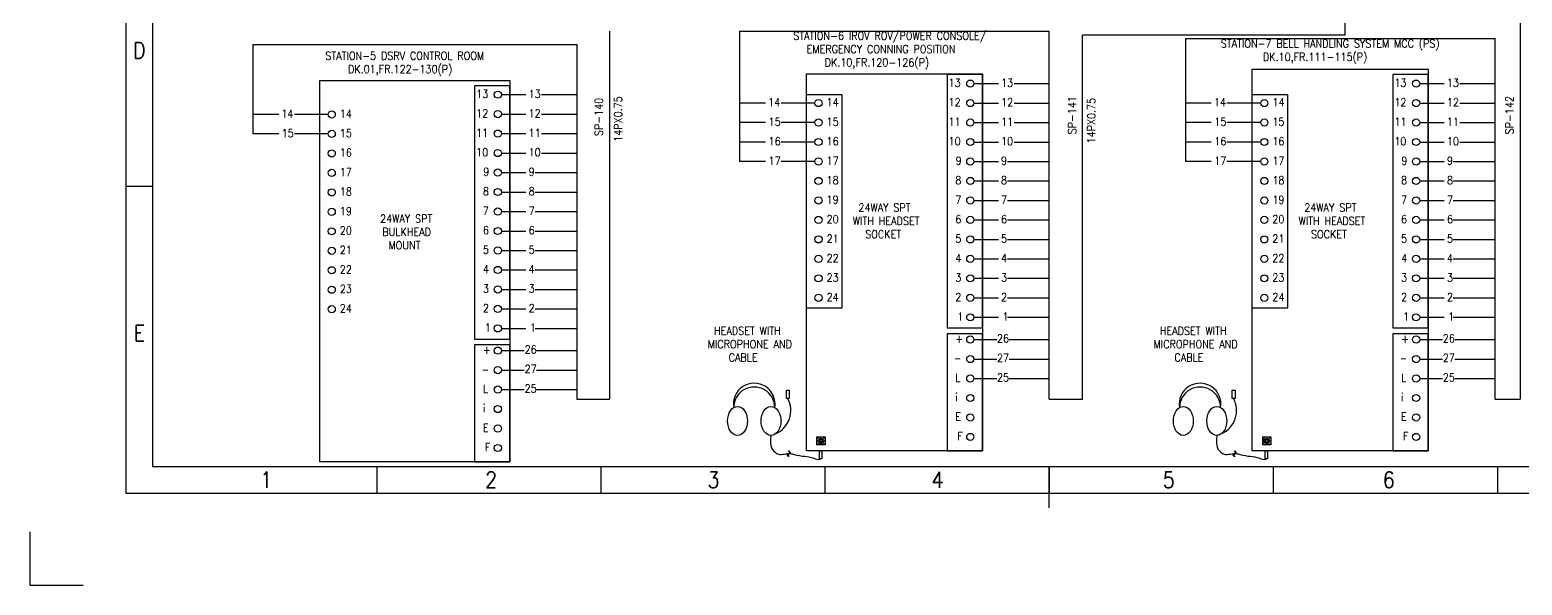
# Model space of a CAD drawing. Header units: inches. Extents: x 36 to 5114, y 9 to 306.
# Drawn here: x 4228.4 to 4508.1, y 9.1 to 113.2 of the extents above; entities that cross this region are included whole.
import ezdxf
from ezdxf.enums import TextEntityAlignment as Align

# ---------------------------------------------------------------- set-up
doc = ezdxf.new("R2010")
doc.units = ezdxf.units.IN
doc.header["$MEASUREMENT"] = 0
doc.layers.get('DEFPOINTS').update_dxf_attribs({"color": 251})
doc.layers.add('Border', color=6, linetype='Continuous')
doc.layers.add('TITLE', color=7, linetype='Continuous')
doc.layers.add('CON-050', color=3, linetype='Continuous', lineweight=50)
doc.styles.add('ROMANS', font='simplex.shx', dxfattribs={"width": 0.88})

# ---------------------------------------------------------------- blocks, each defined once
blk = doc.blocks.new('A3_BORDER')
at = {"linetype": 'Continuous'}
for p, q in [((5, 59.65), (0, 59.65)), ((173, 7.15), (173, 2.15)), ((215, 7.15), (215, 2.15)), ((257, 7.15), (257, 2.15))]:
    blk.add_line(p, q, dxfattribs=at)
at = {"layer": 'Border', "color": 7}
blk.add_lwpolyline([(0, 2.15), (384, 2.15), (384, 264.65), (0, 264.65)], close=True, dxfattribs=at)
at = {"layer": 'Border', "color": 6}
blk.add_lwpolyline([(5, 7.15), (379, 7.15), (379, 259.65), (5, 259.65)], close=True, dxfattribs=at)
at = {"layer": 'DEFPOINTS', "color": 5}
blk.add_lwpolyline([(-18, -5.1), (-18, -15.1), (-8, -15.1)], dxfattribs=at)
at = {"layer": 'TITLE', "color": 7}
for p, q in [((47, 7.15), (47, 2.25)), ((89, 7.15), (89, 2.25)), ((131, 7.15), (131, 2.25))]:
    blk.add_line(p, q, dxfattribs=at)
at = {"layer": 'TITLE', "color": 7, "style": 'ROMANS', "width": 0.88}
for s, p in [('D', (2.52, 85.14)), ('E', (2.52, 32.11))]:
    blk.add_text(s, height=3, dxfattribs=at).set_placement(p, align=Align.MIDDLE_CENTER)
for s, p in [('1', (25.15, 3.15)), ('2', (67.3, 3.15)), ('3', (108.96, 3.15)), ('4', (150.96, 3.15)), ('5', (194.28, 3.15)), ('6', (235.51, 3.15))]:
    blk.add_text(s, height=3, dxfattribs=at).set_placement(p)
blk = doc.blocks.new('*U48')
blk.add_circle((0, 0), 0.0728)
blk = doc.blocks.new('*U47')
at = {"color": 0, "linetype": 'ByBlock', "lineweight": -2}
for p, rotation in [((784.95, 158.66), 59.99999999999999), ((784.95, 158.39), 120), ((785.18, 158.25), 180), ((785.42, 158.66), 300.0000000000001), ((785.42, 158.39), 240)]:
    blk.add_blockref('*U48', p, dxfattribs=dict(at, rotation=rotation))
blk.add_blockref('*U48', (785.18, 158.8), dxfattribs=at)
blk = doc.blocks.new('*U52')
blk.add_circle((0, 0), 0.0728)
blk = doc.blocks.new('*U51')
at = {"color": 0, "linetype": 'ByBlock', "lineweight": -2}
for p, rotation in [((784.95, 158.66), 59.99999999999999), ((784.95, 158.39), 120), ((785.18, 158.25), 180), ((785.42, 158.66), 300.0000000000001), ((785.42, 158.39), 240)]:
    blk.add_blockref('*U52', p, dxfattribs=dict(at, rotation=rotation))
blk.add_blockref('*U52', (785.18, 158.8), dxfattribs=at)

msp = doc.modelspace()

# ---------------------------------------------------------------- linework, layer by layer
for p, q in [((4474.8, 190.64), (4474.8, 112.19)), ((4507.69, 190.64), (4507.69, 43.96)), ((4337.04, 112.91), (4337.04, 43.96)), ((4361.41, 112.93), (4361.41, 88.5)), ((4361.41, 112.93), (4419.43, 112.93)), ((4419.43, 43.96), (4419.43, 112.93)), ((4425.65, 43.96), (4425.65, 112.19)), ((4474.8, 112.19), (4425.65, 112.19)), ((4270.2, 110.44), (4270.2, 93.67)), ((4270.2, 110.44), (4330.9, 110.44)), ((4330.9, 110.44), (4330.9, 43.96)), ((4444.95, 111.54), (4444.95, 88.5)), ((4444.95, 111.54), (4502.97, 111.54)), ((4502.97, 43.96), (4502.97, 111.54)), ((4330.9, 43.96), (4337.04, 43.96)), ((4419.43, 43.96), (4425.65, 43.96)), ((4502.97, 43.96), (4507.69, 43.96)), ((4419.43, 23.59), (4419.43, 31.34))]:
    msp.add_line(p, q)
for points in [[(4282.72, 103.66), (4318.37, 103.66), (4318.37, 32.19), (4282.72, 32.19)], [(4373.94, 104.94), (4406.9, 104.94), (4406.9, 34.27), (4373.94, 34.27)], [(4406.9, 104.8), (4400.29, 104.8), (4400.29, 57.29), (4406.9, 57.29)], [(4457.48, 105.8), (4490.44, 105.8), (4490.44, 34.27), (4457.48, 34.27)], [(4490.44, 104.8), (4483.83, 104.8), (4483.83, 57.29), (4490.44, 57.29)], [(4318.37, 102.69), (4311.76, 102.69), (4311.76, 55.22), (4318.37, 55.22)], [(4373.94, 101.05), (4380.56, 101.05), (4380.56, 60.98), (4373.94, 60.98)], [(4457.48, 101.05), (4464.1, 101.05), (4464.1, 60.98), (4457.48, 60.98)], [(4406.9, 56.21), (4400.29, 56.21), (4400.29, 34.27), (4406.9, 34.27)], [(4490.44, 56.21), (4483.83, 56.21), (4483.83, 34.27), (4490.44, 34.27)], [(4318.37, 54.14), (4311.76, 54.14), (4311.76, 32.19), (4318.37, 32.19)], [(4370.17, 45.63), (4370.72, 45.63), (4370.72, 44.06), (4370.17, 44.06)], [(4453.71, 45.63), (4454.26, 45.63), (4454.26, 44.06), (4453.71, 44.06)], [(4375.91, 36.89), (4377.42, 36.89), (4377.42, 35.36), (4375.91, 35.36)], [(4459.45, 36.89), (4460.96, 36.89), (4460.96, 35.36), (4459.45, 35.36)], [(4376.37, 34.27), (4376.81, 34.27), (4376.81, 32.79), (4376.37, 32.79)], [(4459.91, 34.27), (4460.35, 34.27), (4460.35, 32.79), (4459.91, 32.79)]]:
    msp.add_lwpolyline(points, close=True)
for centre, radius in [((4404.64, 103.1), 0.671), ((4488.18, 103.1), 0.671), ((4316.11, 101.03), 0.671), ((4284.98, 97.32), 0.671), ((4316.11, 97.38), 0.671), ((4376.2, 99.45), 0.671), ((4404.64, 99.45), 0.671), ((4459.74, 99.45), 0.671), ((4488.18, 99.45), 0.671), ((4376.2, 95.8), 0.671), ((4404.64, 95.8), 0.671), ((4459.74, 95.8), 0.671), ((4488.18, 95.8), 0.671), ((4284.98, 93.67), 0.671), ((4316.11, 93.73), 0.671), ((4376.2, 92.15), 0.671), ((4404.64, 92.15), 0.671), ((4459.74, 92.15), 0.671), ((4488.18, 92.15), 0.671), ((4284.98, 90.02), 0.671), ((4316.11, 90.08), 0.671), ((4284.98, 86.36), 0.671), ((4316.11, 86.43), 0.671), ((4376.2, 88.5), 0.671), ((4404.64, 88.5), 0.671), ((4459.74, 88.5), 0.671), ((4488.18, 88.5), 0.671), ((4376.2, 84.85), 0.671), ((4404.64, 84.85), 0.671), ((4459.74, 84.85), 0.671), ((4488.18, 84.85), 0.671), ((4284.98, 82.71), 0.671), ((4316.11, 82.78), 0.671), ((4376.2, 81.2), 0.671), ((4404.64, 81.2), 0.671), ((4459.74, 81.2), 0.671), ((4488.18, 81.2), 0.671), ((4284.98, 79.06), 0.671), ((4316.11, 79.12), 0.671), ((4284.98, 75.41), 0.671), ((4316.11, 75.47), 0.671), ((4376.2, 77.55), 0.671), ((4404.64, 77.55), 0.671), ((4459.74, 77.55), 0.671), ((4488.18, 77.55), 0.671), ((4376.2, 73.9), 0.671), ((4404.64, 73.9), 0.671), ((4459.74, 73.9), 0.671), ((4488.18, 73.9), 0.671), ((4284.98, 71.76), 0.671), ((4316.11, 71.82), 0.671), ((4376.2, 70.25), 0.671), ((4404.64, 70.25), 0.671), ((4459.74, 70.25), 0.671), ((4488.18, 70.25), 0.671), ((4284.98, 68.11), 0.671), ((4316.11, 68.17), 0.671), ((4376.2, 66.6), 0.671), ((4404.64, 66.6), 0.671), ((4459.74, 66.6), 0.671), ((4488.18, 66.6), 0.671), ((4284.98, 64.46), 0.671), ((4316.11, 64.52), 0.671), ((4316.11, 60.87), 0.671), ((4376.2, 62.95), 0.671), ((4404.64, 62.95), 0.671), ((4459.74, 62.95), 0.671), ((4488.18, 62.95), 0.671), ((4284.98, 60.81), 0.671), ((4404.64, 59.29), 0.671), ((4488.18, 59.29), 0.671), ((4316.11, 57.22), 0.671), ((4316.11, 53.05), 0.671), ((4404.64, 55.13), 0.671), ((4488.18, 55.13), 0.671), ((4404.64, 51.47), 0.671), ((4488.18, 51.47), 0.671), ((4316.11, 49.4), 0.671), ((4404.64, 47.82), 0.671), ((4488.18, 47.82), 0.671), ((4316.11, 45.75), 0.671), ((4404.64, 44.17), 0.671), ((4488.18, 44.17), 0.671), ((4316.11, 42.1), 0.671), ((4404.64, 40.52), 0.671), ((4488.18, 40.52), 0.671), ((4316.11, 38.45), 0.671), ((4376.03, 36.77), 0.12), ((4376.66, 36.13), 0.516), ((4377.3, 36.77), 0.12), ((4404.64, 36.87), 0.671), ((4459.57, 36.77), 0.12), ((4460.2, 36.13), 0.516), ((4460.84, 36.77), 0.12), ((4488.18, 36.87), 0.671), ((4316.11, 34.8), 0.671), ((4376.03, 35.48), 0.12), ((4377.3, 35.48), 0.12), ((4459.57, 35.48), 0.12), ((4460.84, 35.48), 0.12)]:
    msp.add_circle(centre, radius)
for centre, radius, start, end in [((4364.15, 43.05), 3.9, 349.8171, 190.1829), ((4364.15, 42.39), 3.84, 359.5798, 180.4202), ((4447.69, 43.05), 3.9, 349.8171, 190.1829), ((4447.69, 42.39), 3.84, 359.5798, 180.4202), ((4366.27, 41.82), 4.74, 293.9795, 28.2344), ((4449.81, 41.82), 4.74, 293.9795, 28.2344)]:
    msp.add_arc(centre, radius, start, end)
for centre in [(4361.02, 39.86), (4367.29, 39.86), (4444.56, 39.86), (4450.83, 39.86)]:
    msp.add_ellipse(centre, major_axis=(0, 2.71), ratio=0.6875)
for points, knots in [([(4367.29, 37.15), (4367.01, 34.93), (4367.54, 34.32), (4368.95, 33.38), (4369.89, 33.77), (4370.73, 33.76)], [0, 0, 0, 0, 4.162872, 4.376917, 6.907654, 6.907654, 6.907654, 6.907654]), ([(4450.83, 37.15), (4450.55, 34.93), (4451.08, 34.32), (4452.49, 33.38), (4453.43, 33.77), (4454.27, 33.76)], [0, 0, 0, 0, 4.162872, 4.376917, 6.907654, 6.907654, 6.907654, 6.907654]), ([(4370.92, 33.75), (4371.17, 33.73), (4372.82, 33.19), (4374.82, 33.29), (4376.14, 32.49), (4376.59, 32.79)], [7.096761, 7.096761, 7.096761, 7.096761, 7.865668, 12.198871, 14.446895, 14.446895, 14.446895, 14.446895]), ([(4454.46, 33.75), (4454.71, 33.73), (4456.36, 33.19), (4458.36, 33.29), (4459.68, 32.49), (4460.13, 32.79)], [7.096761, 7.096761, 7.096761, 7.096761, 7.865668, 12.198871, 14.446895, 14.446895, 14.446895, 14.446895])]:
    msp.add_open_spline(points, degree=3, knots=knots)
for points in [[(4370.56, 33.16), (4370.36, 33.6), (4370.77, 33.79), (4370.55, 34.26)], [(4370.73, 33.14), (4370.53, 33.58), (4370.94, 33.77), (4370.72, 34.24)], [(4454.1, 33.16), (4453.9, 33.6), (4454.31, 33.79), (4454.09, 34.26)], [(4454.27, 33.14), (4454.07, 33.58), (4454.48, 33.77), (4454.26, 34.24)]]:
    msp.add_spline(points, degree=3)
at = {"layer": 'CON-050', "color": 0, "lineweight": 25, "ltscale": 0.1}
for p, q in [((4316.78, 101.03), (4321.38, 101.03)), ((4324.32, 101.03), (4330.9, 101.03)), ((4405.31, 103.1), (4409.91, 103.1)), ((4412.85, 103.1), (4419.43, 103.1)), ((4488.85, 103.1), (4493.45, 103.1)), ((4496.39, 103.1), (4502.97, 103.1)), ((4366.26, 99.45), (4361.41, 99.45)), ((4375.53, 99.45), (4369.2, 99.45)), ((4405.31, 99.45), (4409.91, 99.45)), ((4412.85, 99.45), (4419.43, 99.45)), ((4449.8, 99.45), (4444.95, 99.45)), ((4459.07, 99.45), (4452.74, 99.45)), ((4488.85, 99.45), (4493.45, 99.45)), ((4496.39, 99.45), (4502.97, 99.45)), ((4275.04, 97.32), (4270.2, 97.32)), ((4284.31, 97.32), (4277.98, 97.32)), ((4316.78, 97.38), (4321.38, 97.38)), ((4324.32, 97.38), (4330.9, 97.38)), ((4366.26, 95.8), (4361.41, 95.8)), ((4375.53, 95.8), (4369.2, 95.8)), ((4405.31, 95.8), (4409.91, 95.8)), ((4412.85, 95.8), (4419.43, 95.8)), ((4449.8, 95.8), (4444.95, 95.8)), ((4459.07, 95.8), (4452.74, 95.8)), ((4488.85, 95.8), (4493.45, 95.8)), ((4496.39, 95.8), (4502.97, 95.8)), ((4275.04, 93.67), (4270.2, 93.67)), ((4284.31, 93.67), (4277.98, 93.67)), ((4316.78, 93.73), (4321.38, 93.73)), ((4324.32, 93.73), (4330.9, 93.73)), ((4316.78, 90.08), (4321.38, 90.08)), ((4324.32, 90.08), (4330.9, 90.08)), ((4366.26, 92.15), (4361.41, 92.15)), ((4375.53, 92.15), (4369.2, 92.15)), ((4405.31, 92.15), (4409.91, 92.15)), ((4412.85, 92.15), (4419.43, 92.15)), ((4449.8, 92.15), (4444.95, 92.15)), ((4459.07, 92.15), (4452.74, 92.15)), ((4488.85, 92.15), (4493.45, 92.15)), ((4496.39, 92.15), (4502.97, 92.15)), ((4366.26, 88.5), (4361.41, 88.5)), ((4375.53, 88.5), (4369.2, 88.5)), ((4405.31, 88.5), (4409.91, 88.5)), ((4411.61, 88.5), (4419.43, 88.5)), ((4449.8, 88.5), (4444.95, 88.5)), ((4459.07, 88.5), (4452.74, 88.5)), ((4488.85, 88.5), (4493.45, 88.5)), ((4495.15, 88.5), (4502.97, 88.5)), ((4316.78, 86.43), (4321.38, 86.43)), ((4323.08, 86.43), (4330.9, 86.43)), ((4405.31, 84.85), (4409.91, 84.85)), ((4411.61, 84.85), (4419.43, 84.85)), ((4488.85, 84.85), (4493.45, 84.85)), ((4495.15, 84.85), (4502.97, 84.85)), ((4316.78, 82.78), (4321.38, 82.78)), ((4323.08, 82.78), (4330.9, 82.78)), ((4405.31, 81.2), (4409.91, 81.2)), ((4411.61, 81.2), (4419.43, 81.2)), ((4488.85, 81.2), (4493.45, 81.2)), ((4495.15, 81.2), (4502.97, 81.2)), ((4316.78, 79.12), (4321.38, 79.12)), ((4323.08, 79.12), (4330.9, 79.12)), ((4405.31, 77.55), (4409.91, 77.55)), ((4411.61, 77.55), (4419.43, 77.55)), ((4488.85, 77.55), (4493.45, 77.55)), ((4495.15, 77.55), (4502.97, 77.55)), ((4316.78, 75.47), (4321.38, 75.47)), ((4323.08, 75.47), (4330.9, 75.47)), ((4405.31, 73.9), (4409.91, 73.9)), ((4411.61, 73.9), (4419.43, 73.9)), ((4488.85, 73.9), (4493.45, 73.9)), ((4495.15, 73.9), (4502.97, 73.9)), ((4316.78, 71.82), (4321.38, 71.82)), ((4323.08, 71.82), (4330.9, 71.82)), ((4405.31, 70.25), (4409.91, 70.25)), ((4411.61, 70.25), (4419.43, 70.25)), ((4488.85, 70.25), (4493.45, 70.25)), ((4495.15, 70.25), (4502.97, 70.25)), ((4316.78, 68.17), (4321.38, 68.17)), ((4323.08, 68.17), (4330.9, 68.17)), ((4316.78, 64.52), (4321.38, 64.52)), ((4323.08, 64.52), (4330.9, 64.52)), ((4405.31, 66.6), (4409.91, 66.6)), ((4411.61, 66.6), (4419.43, 66.6)), ((4488.85, 66.6), (4493.45, 66.6)), ((4495.15, 66.6), (4502.97, 66.6)), ((4405.31, 62.95), (4409.91, 62.95)), ((4411.61, 62.95), (4419.43, 62.95)), ((4488.85, 62.95), (4493.45, 62.95)), ((4495.15, 62.95), (4502.97, 62.95)), ((4316.78, 60.87), (4321.38, 60.87)), ((4323.08, 60.87), (4330.9, 60.87)), ((4405.31, 59.29), (4409.91, 59.29)), ((4411.61, 59.29), (4419.43, 59.29)), ((4488.85, 59.29), (4493.45, 59.29)), ((4495.15, 59.29), (4502.97, 59.29)), ((4316.78, 57.22), (4321.38, 57.22)), ((4323.08, 57.22), (4330.9, 57.22)), ((4405.31, 55.13), (4409.6, 55.13)), ((4411.91, 55.13), (4419.43, 55.13)), ((4488.85, 55.13), (4493.14, 55.13)), ((4495.45, 55.13), (4502.97, 55.13)), ((4316.78, 53.05), (4321.07, 53.05)), ((4323.38, 53.05), (4330.9, 53.05)), ((4405.31, 51.47), (4409.6, 51.47)), ((4411.91, 51.47), (4419.43, 51.47)), ((4488.85, 51.47), (4493.14, 51.47)), ((4495.45, 51.47), (4502.97, 51.47)), ((4316.78, 49.4), (4321.07, 49.4)), ((4323.38, 49.4), (4330.9, 49.4)), ((4405.31, 47.82), (4409.6, 47.82)), ((4411.91, 47.82), (4419.43, 47.82)), ((4488.85, 47.82), (4493.14, 47.82)), ((4495.45, 47.82), (4502.97, 47.82)), ((4316.78, 45.75), (4321.07, 45.75)), ((4323.38, 45.75), (4330.9, 45.75))]:
    msp.add_line(p, q, dxfattribs=at)

# ---------------------------------------------------------------- block references
at = {"linetype": 'Continuous'}
msp.add_blockref('A3_BORDER', (4246.41, 24.19), dxfattribs=at)
for name, p in [('*U47', (3591.48, -122.4)), ('*U51', (3675.02, -122.4))]:
    msp.add_blockref(name, p)

# ---------------------------------------------------------------- texts
at = {"layer": 'CON-050', "color": 0, "lineweight": 25, "char_height": 1.5, "attachment_point": 1, "style": 'ROMANS'}
for s, width, insert in [('{\\Fromans|c0; STATION-6 IROV ROV/POWER CONSOLE/ \\P{\\W3.31547; }EMERGENCY CONNING POSITION\\P{\\W6.60499; }DK.10,FR.120-126(P)}', 41.0607, (4370.56, 112.81)), ('{\\Fromans|c0; STATION-7 BELL HANDLING SYSTEM MCC (PS)\\P{\\W8.55357; }DK.10,FR.111-115(P)}', 46.9064, (4450.67, 111.36)), ('{\\Fromans|c0;\\W0.69643; \\W0.88;STATION-5 DSRV CONTROL ROOM \\P{\\W4.80309; }DK.01,FR.122-130(P)}', 35.655, (4283.07, 109.06)), ('{\\Fromans|c0;13}', 2.3407, (4400.57, 104)), ('{\\Fromans|c0;13}', 1.0836, (4410.41, 104)), ('{\\Fromans|c0;13}', 2.3407, (4484.11, 104)), ('{\\Fromans|c0;13}', 1.0836, (4493.95, 104)), ('{\\Fromans|c0;13}', 2.3407, (4312.04, 101.92)), ('{\\Fromans|c0;13}', 1.0836, (4321.88, 101.92)), ('{\\Fromans|c0;14}', 1.0836, (4275.54, 98.21)), ('{\\Fromans|c0;14}', 2.3407, (4286.49, 98.21)), ('{\\Fromans|c0;12}', 2.3407, (4312.04, 98.27)), ('{\\Fromans|c0;12}', 1.0836, (4321.88, 98.27)), ('{\\Fromans|c0;14}', 1.0836, (4366.76, 100.35)), ('{\\Fromans|c0;14}', 2.3407, (4377.71, 100.35)), ('{\\Fromans|c0;12}', 2.3407, (4400.57, 100.35)), ('{\\Fromans|c0;12}', 1.0836, (4410.41, 100.35)), ('{\\Fromans|c0;14}', 1.0836, (4450.3, 100.35)), ('{\\Fromans|c0;14}', 2.3407, (4461.25, 100.35)), ('{\\Fromans|c0;12}', 2.3407, (4484.11, 100.35)), ('{\\Fromans|c0;12}', 1.0836, (4493.95, 100.35)), ('{\\Fromans|c0;15}', 1.5, (4366.83, 96.7)), ('{\\Fromans|c0;15}', 2.3407, (4377.71, 96.7)), ('{\\Fromans|c0;11}', 2.3407, (4400.57, 96.7)), ('{\\Fromans|c0;11}', 1.0836, (4410.41, 96.7)), ('{\\Fromans|c0;15}', 1.5, (4450.37, 96.7)), ('{\\Fromans|c0;15}', 2.3407, (4461.25, 96.7)), ('{\\Fromans|c0;11}', 2.3407, (4484.11, 96.7)), ('{\\Fromans|c0;11}', 1.0836, (4493.95, 96.7)), ('{\\Fromans|c0;15}', 1.5, (4275.61, 94.56)), ('{\\Fromans|c0;15}', 2.3407, (4286.49, 94.56)), ('{\\Fromans|c0;11}', 2.3407, (4312.04, 94.62)), ('{\\Fromans|c0;11}', 1.0836, (4321.88, 94.62)), ('{\\Fromans|c0;16}', 1.5, (4366.83, 93.05)), ('{\\Fromans|c0;16}', 2.3407, (4377.71, 93.05)), ('{\\Fromans|c0;10}', 2.3407, (4400.57, 93.05)), ('{\\Fromans|c0;10}', 1.0836, (4410.41, 93.05)), ('{\\Fromans|c0;16}', 1.5, (4450.37, 93.05)), ('{\\Fromans|c0;16}', 2.3407, (4461.25, 93.05)), ('{\\Fromans|c0;10}', 2.3407, (4484.11, 93.05)), ('{\\Fromans|c0;10}', 1.0836, (4493.95, 93.05)), ('{\\Fromans|c0;16}', 2.3407, (4286.49, 90.91)), ('{\\Fromans|c0;10}', 2.3407, (4312.04, 90.97)), ('{\\Fromans|c0;10}', 1.0836, (4321.88, 90.97)), ('{\\Fromans|c0;17}', 2.3407, (4286.49, 87.26)), ('{\\Fromans|c0;9}', 1.0207, (4313.36, 87.32)), ('{\\Fromans|c0;9}', 1.0836, (4321.88, 87.32)), ('{\\Fromans|c0;17}', 1.5, (4366.83, 89.4)), ('{\\Fromans|c0;17}', 2.3407, (4377.71, 89.4)), ('{\\Fromans|c0;9}', 1.0207, (4401.89, 89.4)), ('{\\Fromans|c0;9}', 1.0836, (4410.41, 89.4)), ('{\\Fromans|c0;17}', 1.5, (4450.37, 89.4)), ('{\\Fromans|c0;17}', 2.3407, (4461.25, 89.4)), ('{\\Fromans|c0;9}', 1.0207, (4485.43, 89.4)), ('{\\Fromans|c0;9}', 1.0836, (4493.95, 89.4)), ('{\\Fromans|c0;18}', 2.3407, (4377.71, 85.74)), ('{\\Fromans|c0;8}', 1.0836, (4401.83, 85.74)), ('{\\Fromans|c0;8}', 1.0836, (4410.41, 85.74)), ('{\\Fromans|c0;18}', 2.3407, (4461.25, 85.74)), ('{\\Fromans|c0;8}', 1.0836, (4485.37, 85.74)), ('{\\Fromans|c0;8}', 1.0836, (4493.95, 85.74)), ('{\\Fromans|c0;18}', 2.3407, (4286.49, 83.61)), ('{\\Fromans|c0;8}', 1.0836, (4313.3, 83.67)), ('{\\Fromans|c0;8}', 1.0836, (4321.88, 83.67)), ('{\\Fromans|c0;19}', 2.3407, (4377.71, 82.09)), ('{\\Fromans|c0;7}', 1.0836, (4401.83, 82.09)), ('{\\Fromans|c0;7}', 1.0836, (4410.41, 82.09)), ('{\\Fromans|c0;19}', 2.3407, (4461.25, 82.09)), ('{\\Fromans|c0;7}', 1.0836, (4485.37, 82.09)), ('{\\Fromans|c0;7}', 1.0836, (4493.95, 82.09)), ('{\\Fromans|c0;19}', 2.3407, (4286.49, 79.96)), ('{\\Fromans|c0;\\W1.3057; \\W0.88;24WAY SPT\\P{\\W1.72476; }BULKHEAD \\P{\\W2.83523; }MOUNT}', 14.8543, (4292.7, 78.54)), ('{\\Fromans|c0;7}', 1.0836, (4313.3, 80.02)), ('{\\Fromans|c0;7}', 1.0836, (4321.88, 80.02)), ('{\\Fromans|c0;20}', 2.3407, (4377.71, 78.44)), ('{\\Fromans|c0;\\W2.6467; \\W0.88;24WAY SPT\\P{\\W1.62; }WITH HEADSET \\P{\\W3.88285; }SOCKET}', 18.8771, (4380.95, 80.61)), ('{\\Fromans|c0;6}', 1.0836, (4401.83, 78.44)), ('{\\Fromans|c0;6}', 1.0836, (4410.41, 78.44)), ('{\\Fromans|c0;20}', 2.3407, (4461.25, 78.44)), ('{\\Fromans|c0;\\W2.6467; \\W0.88;24WAY SPT\\P{\\W1.62; }WITH HEADSET \\P{\\W3.88285; }SOCKET}', 18.8771, (4464.49, 80.61)), ('{\\Fromans|c0;6}', 1.0836, (4485.37, 78.44)), ('{\\Fromans|c0;6}', 1.0836, (4493.95, 78.44)), ('{\\Fromans|c0;20}', 2.3407, (4286.49, 76.31)), ('{\\Fromans|c0;6}', 1.0836, (4313.3, 76.37)), ('{\\Fromans|c0;6}', 1.0836, (4321.88, 76.37)), ('{\\Fromans|c0;5}', 1.0836, (4313.3, 72.72)), ('{\\Fromans|c0;5}', 1.0836, (4321.88, 72.72)), ('{\\Fromans|c0;21}', 2.3407, (4377.71, 74.79)), ('{\\Fromans|c0;5}', 1.0836, (4401.83, 74.79)), ('{\\Fromans|c0;5}', 1.0836, (4410.41, 74.79)), ('{\\Fromans|c0;21}', 2.3407, (4461.25, 74.79)), ('{\\Fromans|c0;5}', 1.0836, (4485.37, 74.79)), ('{\\Fromans|c0;5}', 1.0836, (4493.95, 74.79)), ('{\\Fromans|c0;21}', 2.3407, (4286.49, 72.66)), ('{\\Fromans|c0;22}', 2.3407, (4377.71, 71.14)), ('{\\Fromans|c0;4}', 1.1464, (4401.84, 71.14)), ('{\\Fromans|c0;4}', 1.0836, (4410.41, 71.14)), ('{\\Fromans|c0;22}', 2.3407, (4461.25, 71.14)), ('{\\Fromans|c0;4}', 1.1464, (4485.38, 71.14)), ('{\\Fromans|c0;4}', 1.0836, (4493.95, 71.14)), ('{\\Fromans|c0;22}', 2.3407, (4286.49, 69.01)), ('{\\Fromans|c0;4}', 1.1464, (4313.31, 69.07)), ('{\\Fromans|c0;4}', 1.0836, (4321.88, 69.07)), ('{\\Fromans|c0;23}', 2.3407, (4377.71, 67.49)), ('{\\Fromans|c0;3}', 1.0836, (4401.83, 67.49)), ('{\\Fromans|c0;3}', 1.0836, (4410.41, 67.49)), ('{\\Fromans|c0;23}', 2.3407, (4461.25, 67.49)), ('{\\Fromans|c0;3}', 1.0836, (4485.37, 67.49)), ('{\\Fromans|c0;3}', 1.0836, (4493.95, 67.49)), ('{\\Fromans|c0;23}', 2.3407, (4286.49, 65.36)), ('{\\Fromans|c0;3}', 1.0836, (4313.3, 65.42)), ('{\\Fromans|c0;3}', 1.0836, (4321.88, 65.42)), ('{\\Fromans|c0;24}', 2.3407, (4286.49, 61.71)), ('{\\Fromans|c0;2}', 1.0836, (4313.3, 61.77)), ('{\\Fromans|c0;2}', 1.0836, (4321.88, 61.77)), ('{\\Fromans|c0;24}', 2.3407, (4377.71, 63.84)), ('{\\Fromans|c0;2}', 1.0836, (4401.83, 63.84)), ('{\\Fromans|c0;2}', 1.0836, (4410.41, 63.84)), ('{\\Fromans|c0;24}', 2.3407, (4461.25, 63.84)), ('{\\Fromans|c0;2}', 1.0836, (4485.37, 63.84)), ('{\\Fromans|c0;2}', 1.0836, (4493.95, 63.84)), ('{\\Fromans|c0;1}', 0.7064, (4402.2, 60.19)), ('{\\Fromans|c0;1}', 0.7064, (4410.65, 60.19)), ('{\\Fromans|c0;1}', 0.7064, (4485.74, 60.19)), ('{\\Fromans|c0;1}', 0.7064, (4494.19, 60.19)), ('{\\Fromans|c0;1}', 0.7064, (4313.67, 58.12)), ('{\\Fromans|c0;1}', 0.7064, (4322.12, 58.12)), ('{\\Fromans|c0;\\W1.641; \\W0.88;HEADSET WITH\\P{\\W0.404761; }MICROPHONE AND \\P{\\W4.3019; }CABLE}', 18.6257, (4354.93, 57.51)), ('{\\Fromans|c0;26}', 1.9636, (4409.64, 56.09)), ('{\\Fromans|c0;\\W1.641; \\W0.88;HEADSET WITH\\P{\\W0.404761; }MICROPHONE AND \\P{\\W4.3019; }CABLE}', 18.6257, (4438.47, 57.51)), ('{\\Fromans|c0;26}', 1.9636, (4493.18, 56.09)), ('{\\Fromans|c0;+}', 1.3979, (4313.3, 53.95)), ('{\\Fromans|c0;26}', 1.9636, (4321.11, 54.01)), ('{\\Fromans|c0;+}', 1.3979, (4401.83, 56.02)), ('{\\Fromans|c0;+}', 1.3979, (4485.37, 56.02)), ('{\\Fromans|c0;27}', 1.9636, (4321.11, 50.36)), ('{\\Fromans|c0; _}', 1.3979, (4401.83, 53.13)), ('{\\Fromans|c0;27}', 1.9636, (4409.64, 52.43)), ('{\\Fromans|c0; _}', 1.3979, (4485.37, 53.13)), ('{\\Fromans|c0;27}', 1.9636, (4493.18, 52.43)), ('{\\Fromans|c0; _}', 1.3979, (4313.3, 51.05)), ('{\\Fromans|c0;L}', 1.1464, (4401.84, 48.72)), ('{\\Fromans|c0;25}', 1.9636, (4409.64, 48.78)), ('{\\Fromans|c0;L}', 1.1464, (4485.38, 48.72)), ('{\\Fromans|c0;25}', 1.9636, (4493.18, 48.78)), ('{\\Fromans|c0;L}', 1.1464, (4313.31, 46.65)), ('{\\Fromans|c0;25}', 1.9636, (4321.11, 46.71)), ('{\\Fromans|c0;i}', 0.3293, (4401.83, 45.07)), ('{\\Fromans|c0;i}', 0.3293, (4485.37, 45.07)), ('{\\Fromans|c0;i}', 0.3293, (4313.3, 43)), ('{\\Fromans|c0;E}', 1.5, (4313.3, 39.34)), ('{\\Fromans|c0;E}', 1.5, (4401.83, 41.42)), ('{\\Fromans|c0;E}', 1.5, (4485.37, 41.42)), ('{\\Fromans|c0;F}', 0.7064, (4402.2, 37.77)), ('{\\Fromans|c0;F}', 0.7064, (4485.74, 37.77)), ('{\\Fromans|c0;F}', 0.7064, (4313.67, 35.69))]:
    msp.add_mtext_dynamic_manual_height_columns(s, width=width, gutter_width=437.5, heights=[0], dxfattribs=dict(at, insert=insert))
at = {"layer": 'CON-050', "color": 0, "lineweight": 25, "char_height": 1.5, "attachment_point": 1, "rotation": 90, "style": 'ROMANS'}
for s, width, insert in [('SP-140', 9.8257, (4334.26, 93.25)), ('14PX0.75', 11.8371, (4337.88, 92.17)), ('SP-141', 8.0657, (4422.96, 93.57)), ('14PX0.75', 11.8371, (4426.57, 91.88)), ('SP-142', 9.8257, (4504.93, 93.57))]:
    msp.add_mtext_dynamic_manual_height_columns(s, width=width, gutter_width=437.5, heights=[0], dxfattribs=dict(at, insert=insert))

doc.saveas('drawing.dxf')
